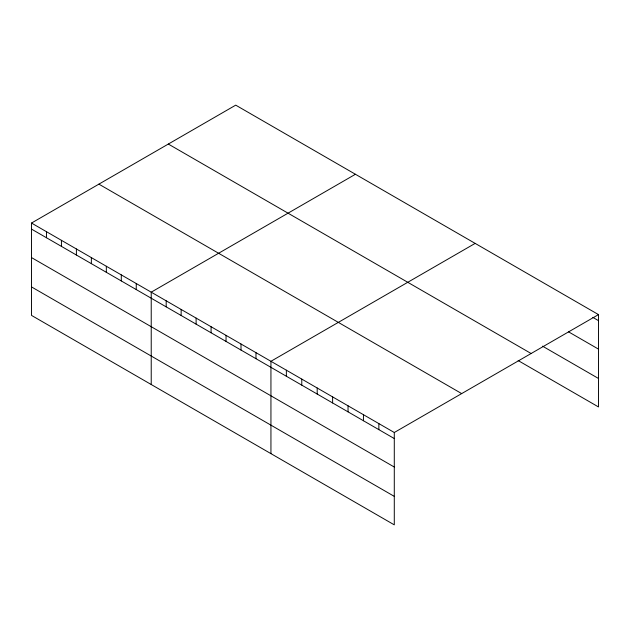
<?xml version="1.0" encoding="UTF-8"?>
<svg xmlns="http://www.w3.org/2000/svg" width="630" height="630" viewBox="0 0 630 630"><rect width="100%" height="100%" fill="white"/><g stroke="black" fill="none" stroke-linecap="round" stroke-linejoin="round"><path stroke-width="0.94" d="M394.286 467.035L394.286 432.503L31.5 223.052L31.5 315.394L394.286 524.853L394.286 467.035L31.5 257.575M518.159 360.565L598.5 406.948L598.5 314.606L235.714 105.147L31.5 223.052M355.43 174.266L151.224 292.17L151.224 384.52M475.154 243.385L270.939 361.289L270.939 453.639M394.286 432.503L598.5 314.606M592.822 317.37L598.5 320.654M568.473 331.797L598.5 349.13M542.509 346.146L598.5 378.473M168.32 144.057L531.114 353.509M98.886 184.141L461.68 393.592M31.5 229.1L394.286 438.551M31.5 286.918L394.286 496.369M378.866 423.604L378.866 429.652M363.447 414.697L363.447 420.753M348.036 405.799L348.036 411.847M332.616 396.9L332.616 402.948M317.197 387.993L317.197 394.041M301.778 379.095L301.778 385.143M286.359 370.188L286.359 376.244M255.977 352.65L255.977 358.698M241.007 344.011L241.007 350.059M226.044 335.373L226.044 341.421M211.082 326.726L211.082 332.782M196.111 318.087L196.111 324.143M181.149 309.448L181.149 315.496M166.186 300.809L166.186 306.857M136.253 283.531L136.253 289.579M121.291 274.893L121.291 280.941M106.328 266.254L106.328 272.302M91.358 257.607L91.358 263.663M76.395 248.968L76.395 255.016M61.433 240.329L61.433 246.377M46.462 231.69L46.462 237.738"/></g></svg>
